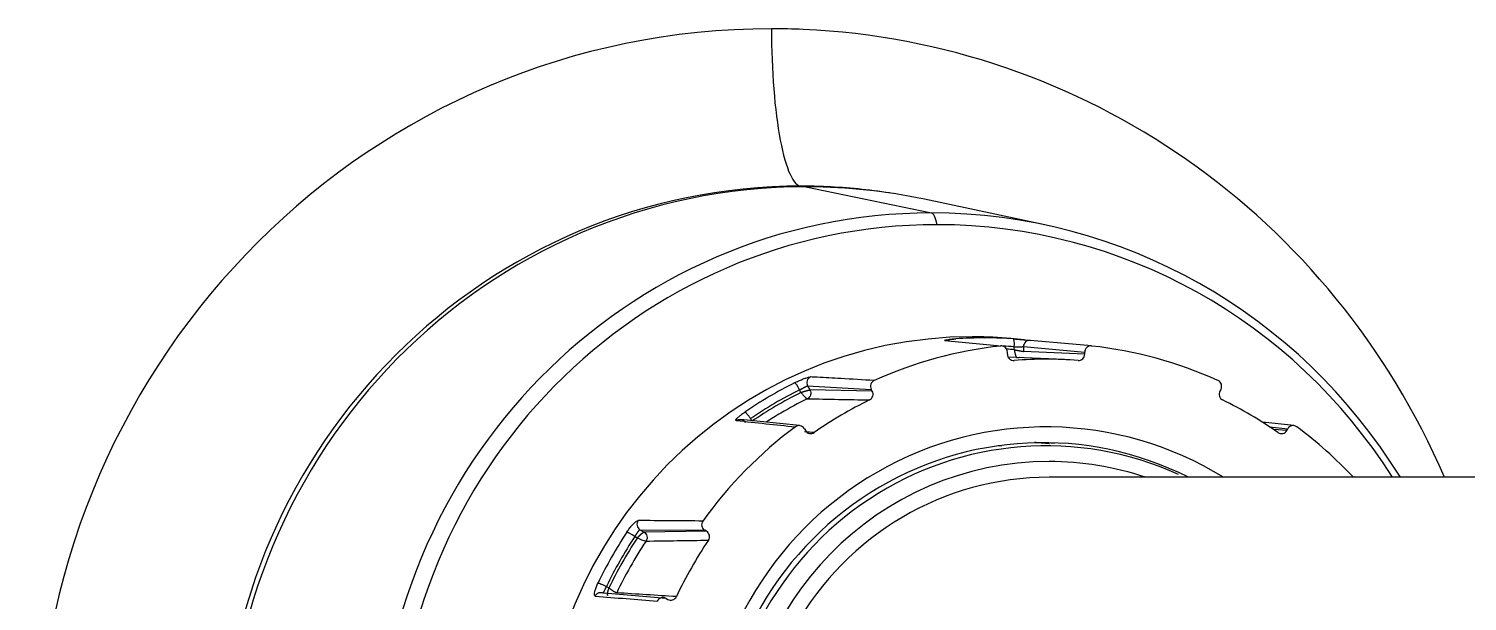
# Model space of a CAD drawing. Header units: millimetres. Extents: x -33000 to 294000, y 0 to 42408.
# Drawn here: x 94422.13 to 94467.81, y 17669.52 to 17687.71 of the extents above; entities that cross this region are included whole.
import ezdxf

# ---------------------------------------------------------------- set-up
doc = ezdxf.new("R2010")
doc.units = ezdxf.units.MM
doc.header["$LTSCALE"] = 50
doc.layers.add('arch', color=8, linetype='Continuous')

msp = doc.modelspace()

# ---------------------------------------------------------------- linework, layer by layer
at = {"layer": 'arch'}
for p, q in [((94446.805, 17682.686), (94446.802, 17682.686)), ((94446.805, 17682.686), (94450.793, 17681.854)), ((94454.39, 17681.475), (94450.57, 17682.289)), ((94451.269, 17677.805), (94451.268, 17677.805)), ((94452.085, 17677.921), (94452.082, 17677.921)), ((94452.085, 17677.921), (94452.479, 17677.885)), ((94453.734, 17677.826), (94453.316, 17677.865)), ((94453.424, 17677.511), (94453.424, 17677.605)), ((94453.717, 17677.608), (94453.717, 17677.457)), ((94453.717, 17677.608), (94455.661, 17677.429)), ((94453.207, 17677.365), (94453.207, 17677.428)), ((94455.018, 17677.193), (94453.228, 17677.275)), ((94455.661, 17677.365), (94453.717, 17677.457)), ((94455.661, 17677.365), (94455.661, 17677.429)), ((94446.651, 17676.152), (94446.605, 17676.233)), ((94446.863, 17676.362), (94446.937, 17676.231)), ((94446.863, 17676.362), (94448.884, 17676.249)), ((94448.915, 17676.194), (94446.937, 17676.231)), ((94448.915, 17676.194), (94448.884, 17676.249)), ((94459.984, 17676.249), (94459.953, 17676.194)), ((94446.609, 17675.098), (94444.727, 17675.297)), ((94445.049, 17675.319), (94445.083, 17675.259)), ((94446.759, 17674.999), (94446.79, 17674.944)), ((94462.3, 17675.098), (94461.309, 17675.204)), ((94461.53, 17675.061), (94462.109, 17674.999)), ((94462.078, 17674.944), (94461.664, 17674.97)), ((94462.078, 17674.944), (94462.109, 17674.999)), ((94453.03, 17674.456), (94452.913, 17674.456)), ((94514.474, 17673.456), (94454.529, 17673.456)), ((94441.539, 17671.791), (94441.668, 17671.715)), ((94441.539, 17671.791), (94443.595, 17671.775)), ((94443.649, 17671.743), (94441.668, 17671.715)), ((94443.649, 17671.743), (94443.595, 17671.775)), ((94441.452, 17671.526), (94441.372, 17671.573)), ((94440.474, 17669.988), (94440.554, 17669.941)), ((94442.368, 17669.61), (94442.421, 17669.578))]:
    msp.add_line(p, q, dxfattribs=at)
for centre, major_axis, ratio, start_param, end_param in [((94445.714, 17663.956), (0, 23.75), 0.981627, 0, 3.098231), ((94446.668, 17687.706), (0, 5), 0.190808, 1.570796, 3.141593), ((94445.714, 17663.956), (0, 23.75), 0.981627, 6.239824, 6.283185), ((94445.714, 17663.956), (0, 23.75), 0.981627, 5.12388, 6.239824), ((94446.668, 17663.956), (0, -18.75), 0.981627, 3.141593, 6.239824), ((94446.805, 17663.956), (0, 18.729), 0.981627, 0, 3.136508), ((94446.668, 17663.956), (0, -18.75), 0.981627, 3.098231, 3.141593), ((94446.805, 17663.956), (0, 18.729), 0.981627, 6.278101, 6.283185), ((94446.805, 17663.956), (0, 18.729), 0.981627, 6.076923, 6.278101), ((94446.668, 17663.956), (0, -18.75), 0.981627, 2.989212, 3.098231), ((94450.793, 17663.956), (0, -17.898), 0.981627, 3.141593, 6.283185), ((94450.793, 17663.956), (0, -17.898), 0.981627, 2.130294, 3.141593), ((94450.78, 17680.206), (0, 1.649), 0.190808, 5.596847, 6.243401), ((94450.98, 17663.956), (0, 17.525), 0.981627, 0, 1.570796), ((94450.98, 17663.956), (0, 17.525), 0.981627, 5.285288, 6.283185), ((94452.085, 17663.956), (0, 13.965), 0.981627, 0, 3.135271), ((94454.434, 17663.956), (0, -13.75), 0.981627, 3.248807, 3.557977), ((94452.479, 17663.956), (0, -13.929), 0.981627, 3.141593, 3.208527), ((94452.085, 17663.956), (0, 13.965), 0.981627, 6.276863, 6.283185), ((94452.085, 17663.956), (0, 13.965), 0.981627, 6.19324, 6.276863), ((94452.479, 17663.956), (0, -13.929), 0.981627, 3.135561, 3.141593), ((94452.479, 17663.956), (0, -13.929), 0.981627, 3.074658, 3.135561), ((94453.011, 17677.429), (-0.001, -0.2), 0.981497, 1.574855, 3.25304), ((94452.526, 17663.956), (0, -13.679), 0.981627, 3.074657, 3.102686), ((94453.376, 17677.605), (0.017, 0.249), 0.190381, 4.725389, 6.278733), ((94455.857, 17677.429), (0.001, -0.2), 0.981497, 3.030152, 4.708211), ((94454.434, 17663.956), (0, -13.75), 0.981627, 2.725208, 3.034378), ((94452.526, 17663.956), (0, 13.585), 0.981627, 6.215788, 6.233919), ((94453.403, 17677.365), (0, -0.2), 0.981621, 4.714785, 6.363487), ((94454.434, 17663.956), (0, -13.25), 0.981627, 3.063446, 3.21974), ((94455.465, 17677.365), (0, -0.2), 0.981621, 6.202878, 7.850334), ((94452.479, 17663.956), (0, -13.929), 0.981627, 3.598256, 3.732126), ((94452.526, 17663.956), (0, -13.679), 0.981627, 3.598256, 3.732126), ((94446.557, 17676.233), (-0.112, 0.224), 0.171256, 4.626885, 6.180228), ((94448.745, 17676.094), (0, -0.2), 0.981694, 0.444249, 2.091706), ((94449.054, 17676.349), (0.001, -0.2), 0.981698, 3.552784, 5.230843), ((94459.814, 17676.349), (-0.001, -0.2), 0.981698, 1.052224, 2.730409), ((94460.123, 17676.094), (0, -0.2), 0.981694, 4.190228, 5.838931), ((94452.526, 17663.956), (0, 13.585), 0.981627, 0.456201, 0.525085), ((94452.573, 17663.956), (0, 13.335), 0.981627, 0.452249, 0.525085), ((94454.434, 17663.956), (0, -13.25), 0.981627, 3.587044, 3.743339), ((94454.434, 17663.956), (0, -13.25), 0.981627, 2.539847, 2.696141), ((94454.434, 17663.956), (0, 11.1), 0.981627, 5.739641, 7.853982), ((94452.526, 17663.956), (0, 13.585), 0.981627, 0.525085, 0.590996), ((94452.573, 17663.956), (0, 13.335), 0.981627, 0.525085, 0.566324), ((94454.434, 17663.956), (0, -13.75), 0.981627, 3.772406, 4.081576), ((94454.339, 17663.956), (0, 10.6), 0.981627, 5.823582, 7.853982), ((94454.434, 17663.956), (0, -10.5), 0.981627, 2.721503, 4.712389), ((94446.589, 17674.899), (0, -0.2), 0.981426, 2.09324, 3.771421), ((94446.96, 17675.044), (0, -0.2), 0.981555, 5.237127, 6.885833), ((94461.908, 17675.044), (0, -0.2), 0.981555, 5.680533, 7.327989), ((94462.279, 17674.899), (0, -0.2), 0.981426, 2.51177, 4.189828), ((94454.434, 17663.956), (0, -13.75), 0.981627, 2.333543, 2.51078), ((94454.529, 17663.956), (0, 10), 0.981627, 0, 1.570796), ((94454.529, 17663.956), (0, 10), 0.981627, 5.96559, 6.283185), ((94454.529, 17663.956), (0, 9.5), 0.981627, 0, 3.141593), ((94452.479, 17663.956), (0, -13.929), 0.981627, 4.121855, 4.255725), ((94441.325, 17671.573), (-0.209, 0.137), 0.106243, 4.55231, 6.105654), ((94443.693, 17671.948), (0, -0.2), 0.981829, 4.080736, 5.758794), ((94443.55, 17671.57), (0, -0.2), 0.9817, 0.97007, 2.617529), ((94452.526, 17663.956), (0, -13.679), 0.981627, 4.121855, 4.255725), ((94452.526, 17663.956), (0, 13.585), 0.981627, 0.9798, 1.048684), ((94452.573, 17663.956), (0, 13.335), 0.981627, 0.975848, 1.048684), ((94454.434, 17663.956), (0, -13.25), 0.981627, 4.110643, 4.266937), ((94452.526, 17663.956), (0, 13.585), 0.981627, 1.048684, 1.114595), ((94452.573, 17663.956), (0, 13.335), 0.981627, 1.048684, 1.118547), ((94442.269, 17669.437), (0.001, -0.2), 0.981554, 2.612511, 4.290688), ((94442.519, 17669.751), (0, -0.2), 0.981561, 5.758524, 7.407227)]:
    msp.add_ellipse(centre, major_axis=major_axis, ratio=ratio, start_param=start_param, end_param=end_param, dxfattribs=at)
for points, degree in [([(94451.214, 17677.807), (94451.203, 17677.809), (94451.199, 17677.812), (94451.243, 17677.822), (94451.324, 17677.833), (94451.441, 17677.845), (94451.522, 17677.851), (94451.565, 17677.854)], 3), ([(94451.214, 17677.807), (94451.806, 17677.747), (94452.398, 17677.687), (94452.99, 17677.627)], 3), ([(94453.394, 17677.854), (94453.438, 17677.851), (94453.527, 17677.844), (94453.667, 17677.833), (94453.785, 17677.822), (94453.881, 17677.812), (94453.921, 17677.809), (94453.933, 17677.807)], 3), ([(94455.878, 17677.627), (94455.23, 17677.687), (94454.582, 17677.747), (94453.933, 17677.807)], 3), ([(94453.495, 17677.263), (94453.507, 17677.261), (94453.519, 17677.26)], 2), ([(94453.541, 17677.26), (94453.566, 17677.262), (94453.589, 17677.269)], 2), ([(94446.45, 17676.458), (94446.49, 17676.478), (94446.571, 17676.516), (94446.699, 17676.571), (94446.81, 17676.612), (94446.9, 17676.639), (94446.94, 17676.645), (94446.953, 17676.644)], 3), ([(94447.165, 17676.632), (94447.094, 17676.636), (94447.023, 17676.64), (94446.953, 17676.644)], 3), ([(94447.916, 17676.591), (94447.666, 17676.605), (94447.415, 17676.618), (94447.165, 17676.632)], 3), ([(94448.975, 17676.531), (94448.622, 17676.551), (94448.269, 17676.571), (94447.916, 17676.591)], 3), ([(94446.853, 17675.951), (94447.512, 17675.938), (94448.171, 17675.926), (94448.83, 17675.913)], 3), ([(94444.598, 17675.259), (94444.586, 17675.26), (94444.578, 17675.273), (94444.608, 17675.317), (94444.67, 17675.378), (94444.763, 17675.454), (94444.83, 17675.502), (94444.866, 17675.526)], 3), ([(94444.598, 17675.259), (94445.223, 17675.193), (94445.848, 17675.126), (94446.473, 17675.06)], 3), ([(94447.071, 17674.879), (94446.97, 17674.886), (94446.868, 17674.892), (94446.766, 17674.899)], 3), ([(94454.545, 17674.523), (94454.458, 17674.53), (94454.371, 17674.536), (94454.283, 17674.541)], 3), ([(94441.122, 17671.712), (94441.147, 17671.75), (94441.198, 17671.822), (94441.285, 17671.929), (94441.363, 17672.01), (94441.431, 17672.067), (94441.465, 17672.082), (94441.478, 17672.081)], 3), ([(94443.534, 17672.066), (94442.849, 17672.071), (94442.164, 17672.076), (94441.478, 17672.081)], 3), ([(94441.732, 17671.43), (94442.392, 17671.439), (94443.052, 17671.448), (94443.712, 17671.457)], 3), ([(94440.119, 17669.682), (94440.106, 17669.683), (94440.091, 17669.701), (94440.091, 17669.768), (94440.113, 17669.862), (94440.154, 17669.982), (94440.188, 17670.059), (94440.207, 17670.098)], 3), ([(94440.119, 17669.682), (94440.776, 17669.627), (94441.433, 17669.573), (94442.09, 17669.518)], 3), ([(94442.368, 17669.61), (94441.71, 17669.664), (94441.053, 17669.719), (94440.396, 17669.774)], 3), ([(94442.697, 17669.665), (94442.064, 17669.705), (94441.432, 17669.744), (94440.799, 17669.784)], 3)]:
    msp.add_open_spline(points, degree=degree, dxfattribs=at)
for points, knots in [([(94451.273, 17677.804), (94451.273, 17677.804), (94451.277, 17677.804), (94451.289, 17677.804), (94451.322, 17677.802), (94451.353, 17677.801), (94451.37, 17677.801)], [0, 0, 0, 0, 0.000006, 0.347536, 0.680422, 1, 1, 1, 1]), ([(94451.574, 17677.852), (94451.545, 17677.85), (94451.49, 17677.846), (94451.416, 17677.838), (94451.355, 17677.83), (94451.324, 17677.825), (94451.31, 17677.823)], [0, 0, 0, 0, 0.253852, 0.505595, 0.75434, 1, 1, 1, 1]), ([(94453.424, 17677.605), (94453.429, 17677.604), (94453.44, 17677.603), (94453.459, 17677.601), (94453.481, 17677.6), (94453.503, 17677.599), (94453.526, 17677.599), (94453.549, 17677.599), (94453.571, 17677.6), (94453.593, 17677.601), (94453.614, 17677.602), (94453.634, 17677.603), (94453.653, 17677.604), (94453.67, 17677.606), (94453.686, 17677.607), (94453.699, 17677.608), (94453.71, 17677.609), (94453.715, 17677.609), (94453.717, 17677.608), (94453.717, 17677.608)], [0, 0, 0, 0, 0.038239, 0.094561, 0.15277, 0.21271, 0.273987, 0.336086, 0.398752, 0.461972, 0.525741, 0.590011, 0.654799, 0.720764, 0.788701, 0.858075, 0.927544, 0.996102, 1, 1, 1, 1]), ([(94453.933, 17677.807), (94453.906, 17677.81), (94453.878, 17677.807), (94453.826, 17677.79), (94453.802, 17677.776), (94453.762, 17677.738), (94453.745, 17677.715), (94453.723, 17677.664), (94453.717, 17677.636), (94453.717, 17677.608)], [0, 0, 0, 0, 0.25, 0.25, 0.5, 0.5, 0.75, 0.75, 1, 1, 1, 1]), ([(94453.424, 17677.511), (94453.426, 17677.51), (94453.431, 17677.509), (94453.439, 17677.507), (94453.446, 17677.506), (94453.453, 17677.504), (94453.46, 17677.503), (94453.467, 17677.501), (94453.475, 17677.5), (94453.482, 17677.498), (94453.489, 17677.497), (94453.496, 17677.496), (94453.502, 17677.494), (94453.509, 17677.493), (94453.516, 17677.491), (94453.523, 17677.49), (94453.529, 17677.489), (94453.536, 17677.488), (94453.542, 17677.486), (94453.549, 17677.485), (94453.555, 17677.484), (94453.561, 17677.483), (94453.567, 17677.482), (94453.573, 17677.481), (94453.579, 17677.48), (94453.584, 17677.479), (94453.59, 17677.478), (94453.596, 17677.477), (94453.601, 17677.476), (94453.606, 17677.475), (94453.611, 17677.474), (94453.616, 17677.473), (94453.621, 17677.472), (94453.626, 17677.471), (94453.631, 17677.47), (94453.635, 17677.469), (94453.639, 17677.469), (94453.644, 17677.468), (94453.648, 17677.467), (94453.652, 17677.467), (94453.656, 17677.466), (94453.659, 17677.465), (94453.663, 17677.465), (94453.667, 17677.464), (94453.67, 17677.463), (94453.673, 17677.463), (94453.676, 17677.462), (94453.679, 17677.462), (94453.682, 17677.461), (94453.685, 17677.461), (94453.688, 17677.46), (94453.69, 17677.46), (94453.693, 17677.46), (94453.695, 17677.459), (94453.697, 17677.459), (94453.699, 17677.459), (94453.701, 17677.458), (94453.703, 17677.458), (94453.705, 17677.458), (94453.707, 17677.458), (94453.708, 17677.458), (94453.71, 17677.457), (94453.711, 17677.457), (94453.712, 17677.457), (94453.714, 17677.457), (94453.715, 17677.457), (94453.716, 17677.457), (94453.716, 17677.457), (94453.717, 17677.457)], [0, 0, 0, 0, 0.019175, 0.038224, 0.057147, 0.075944, 0.094615, 0.113161, 0.131581, 0.149875, 0.168044, 0.186087, 0.204005, 0.221798, 0.239465, 0.257008, 0.274425, 0.291718, 0.308886, 0.325929, 0.342848, 0.359642, 0.376311, 0.392857, 0.409278, 0.425575, 0.441748, 0.457798, 0.473723, 0.489525, 0.505204, 0.520759, 0.536191, 0.5515, 0.566686, 0.581749, 0.59669, 0.611508, 0.626204, 0.640777, 0.655229, 0.669558, 0.683766, 0.697852, 0.711817, 0.725661, 0.739384, 0.752986, 0.766467, 0.779828, 0.793069, 0.806189, 0.81919, 0.832072, 0.844834, 0.857477, 0.870001, 0.882406, 0.894694, 0.906863, 0.918914, 0.930848, 0.942664, 0.954364, 0.965947, 0.977414, 0.988765, 1, 1, 1, 1]), ([(94453.424, 17677.511), (94453.426, 17677.494), (94453.429, 17677.478), (94453.435, 17677.446), (94453.438, 17677.431), (94453.447, 17677.385), (94453.455, 17677.357), (94453.47, 17677.31), (94453.478, 17677.291), (94453.493, 17677.265), (94453.5, 17677.258), (94453.506, 17677.257)], [0, 0, 0, 0, 0.125, 0.125, 0.25, 0.25, 0.5, 0.5, 0.75, 0.75, 1, 1, 1, 1]), ([(94446.953, 17676.644), (94446.928, 17676.633), (94446.905, 17676.616), (94446.869, 17676.575), (94446.855, 17676.55), (94446.838, 17676.497), (94446.835, 17676.469), (94446.841, 17676.413), (94446.849, 17676.386), (94446.863, 17676.362)], [0, 0, 0, 0, 0.25, 0.25, 0.5, 0.5, 0.75, 0.75, 1, 1, 1, 1]), ([(94446.605, 17676.233), (94446.609, 17676.235), (94446.62, 17676.24), (94446.637, 17676.248), (94446.657, 17676.258), (94446.676, 17676.268), (94446.696, 17676.279), (94446.716, 17676.289), (94446.736, 17676.3), (94446.755, 17676.311), (94446.773, 17676.321), (94446.79, 17676.33), (94446.806, 17676.339), (94446.821, 17676.346), (94446.835, 17676.353), (94446.846, 17676.358), (94446.856, 17676.362), (94446.861, 17676.362), (94446.863, 17676.362), (94446.863, 17676.362)], [0, 0, 0, 0, 0.038239, 0.094561, 0.15277, 0.21271, 0.273987, 0.336086, 0.398752, 0.461972, 0.525741, 0.590011, 0.654799, 0.720764, 0.788701, 0.858075, 0.927544, 0.996102, 1, 1, 1, 1]), ([(94446.651, 17676.152), (94446.653, 17676.153), (94446.658, 17676.154), (94446.665, 17676.157), (94446.672, 17676.159), (94446.679, 17676.161), (94446.686, 17676.164), (94446.693, 17676.166), (94446.7, 17676.168), (94446.707, 17676.17), (94446.714, 17676.172), (94446.721, 17676.175), (94446.727, 17676.177), (94446.734, 17676.179), (94446.741, 17676.181), (94446.747, 17676.183), (94446.754, 17676.185), (94446.76, 17676.187), (94446.766, 17676.189), (94446.772, 17676.191), (94446.778, 17676.192), (94446.784, 17676.194), (94446.79, 17676.196), (94446.796, 17676.198), (94446.802, 17676.199), (94446.807, 17676.201), (94446.813, 17676.203), (94446.818, 17676.204), (94446.823, 17676.206), (94446.828, 17676.207), (94446.833, 17676.208), (94446.838, 17676.21), (94446.843, 17676.211), (94446.847, 17676.212), (94446.852, 17676.214), (94446.856, 17676.215), (94446.861, 17676.216), (94446.865, 17676.217), (94446.869, 17676.218), (94446.873, 17676.219), (94446.877, 17676.22), (94446.88, 17676.221), (94446.884, 17676.222), (94446.887, 17676.222), (94446.891, 17676.223), (94446.894, 17676.224), (94446.897, 17676.224), (94446.9, 17676.225), (94446.903, 17676.226), (94446.906, 17676.226), (94446.908, 17676.227), (94446.911, 17676.227), (94446.913, 17676.228), (94446.916, 17676.228), (94446.918, 17676.228), (94446.92, 17676.229), (94446.922, 17676.229), (94446.924, 17676.229), (94446.926, 17676.23), (94446.927, 17676.23), (94446.929, 17676.23), (94446.93, 17676.23), (94446.932, 17676.23), (94446.933, 17676.23), (94446.934, 17676.231), (94446.935, 17676.231), (94446.936, 17676.231), (94446.937, 17676.231), (94446.937, 17676.231)], [0, 0, 0, 0, 0.019175, 0.038224, 0.057147, 0.075944, 0.094615, 0.113161, 0.131581, 0.149875, 0.168044, 0.186087, 0.204005, 0.221798, 0.239465, 0.257008, 0.274425, 0.291718, 0.308886, 0.325929, 0.342848, 0.359642, 0.376311, 0.392857, 0.409278, 0.425575, 0.441748, 0.457798, 0.473723, 0.489525, 0.505204, 0.520759, 0.536191, 0.5515, 0.566686, 0.581749, 0.59669, 0.611508, 0.626204, 0.640777, 0.655229, 0.669558, 0.683766, 0.697852, 0.711817, 0.725661, 0.739384, 0.752986, 0.766467, 0.779828, 0.793069, 0.806189, 0.81919, 0.832072, 0.844834, 0.857477, 0.870001, 0.882406, 0.894694, 0.906863, 0.918914, 0.930848, 0.942664, 0.954364, 0.965947, 0.977414, 0.988765, 1, 1, 1, 1]), ([(94446.937, 17676.231), (94446.951, 17676.207), (94446.959, 17676.18), (94446.965, 17676.126), (94446.963, 17676.098), (94446.947, 17676.046), (94446.934, 17676.021), (94446.899, 17675.98), (94446.877, 17675.963), (94446.853, 17675.951)], [0, 0, 0, 0, 0.25, 0.25, 0.5, 0.5, 0.75, 0.75, 1, 1, 1, 1]), ([(94446.651, 17676.152), (94446.661, 17676.139), (94446.671, 17676.126), (94446.692, 17676.101), (94446.702, 17676.089), (94446.734, 17676.053), (94446.754, 17676.03), (94446.791, 17675.993), (94446.808, 17675.978), (94446.836, 17675.957), (94446.846, 17675.951), (94446.853, 17675.951)], [0, 0, 0, 0, 0.125, 0.125, 0.25, 0.25, 0.5, 0.5, 0.75, 0.75, 1, 1, 1, 1]), ([(94444.598, 17675.259), (94444.608, 17675.266), (94444.619, 17675.273), (94444.642, 17675.284), (94444.655, 17675.289), (94444.682, 17675.295), (94444.696, 17675.297), (94444.725, 17675.297), (94444.74, 17675.296), (94444.768, 17675.289), (94444.782, 17675.285), (94444.808, 17675.272), (94444.82, 17675.265), (94444.842, 17675.248), (94444.852, 17675.238), (94444.869, 17675.218), (94444.876, 17675.208), (94444.882, 17675.197)], [0, 0, 0, 0, 0.125, 0.125, 0.25, 0.25, 0.375, 0.375, 0.5, 0.5, 0.625, 0.625, 0.75, 0.75, 0.875, 0.875, 1, 1, 1, 1]), ([(94444.866, 17675.526), (94444.872, 17675.526), (94444.882, 17675.52), (94444.908, 17675.499), (94444.923, 17675.483), (94444.957, 17675.445), (94444.975, 17675.422), (94445.013, 17675.372), (94445.032, 17675.345), (94445.049, 17675.319)], [0, 0, 0, 0, 0.25, 0.25, 0.5, 0.5, 0.75, 0.75, 1, 1, 1, 1]), ([(94454.716, 17674.536), (94454.631, 17674.541), (94454.546, 17674.545), (94454.346, 17674.553), (94454.23, 17674.556), (94454.099, 17674.556), (94454.084, 17674.556), (94454.068, 17674.556)], [0, 0, 0, 0, 0.394977, 0.394977, 0.92945, 0.92945, 1, 1, 1, 1]), ([(94441.478, 17672.081), (94441.462, 17672.059), (94441.451, 17672.033), (94441.44, 17671.978), (94441.44, 17671.95), (94441.451, 17671.895), (94441.463, 17671.869), (94441.495, 17671.824), (94441.515, 17671.805), (94441.539, 17671.791)], [0, 0, 0, 0, 0.25, 0.25, 0.5, 0.5, 0.75, 0.75, 1, 1, 1, 1]), ([(94441.372, 17671.573), (94441.375, 17671.577), (94441.382, 17671.586), (94441.393, 17671.602), (94441.405, 17671.619), (94441.418, 17671.638), (94441.43, 17671.656), (94441.442, 17671.675), (94441.454, 17671.693), (94441.466, 17671.71), (94441.477, 17671.726), (94441.488, 17671.742), (94441.498, 17671.755), (94441.508, 17671.767), (94441.517, 17671.778), (94441.525, 17671.785), (94441.532, 17671.79), (94441.537, 17671.791), (94441.539, 17671.791), (94441.539, 17671.791)], [0, 0, 0, 0, 0.03824, 0.094561, 0.15277, 0.21271, 0.273987, 0.336086, 0.398752, 0.461972, 0.525741, 0.590011, 0.654799, 0.720764, 0.788702, 0.858076, 0.927545, 0.996103, 1, 1, 1, 1]), ([(94441.452, 17671.526), (94441.454, 17671.528), (94441.457, 17671.531), (94441.462, 17671.537), (94441.467, 17671.542), (94441.472, 17671.548), (94441.477, 17671.553), (94441.482, 17671.559), (94441.487, 17671.564), (94441.492, 17671.569), (94441.497, 17671.575), (94441.502, 17671.58), (94441.507, 17671.585), (94441.511, 17671.59), (94441.516, 17671.595), (94441.521, 17671.599), (94441.526, 17671.604), (94441.53, 17671.609), (94441.535, 17671.613), (94441.539, 17671.618), (94441.544, 17671.622), (94441.548, 17671.626), (94441.552, 17671.631), (94441.556, 17671.635), (94441.561, 17671.639), (94441.565, 17671.643), (94441.569, 17671.646), (94441.573, 17671.65), (94441.577, 17671.653), (94441.58, 17671.657), (94441.584, 17671.66), (94441.588, 17671.663), (94441.591, 17671.667), (94441.595, 17671.67), (94441.598, 17671.673), (94441.602, 17671.675), (94441.605, 17671.678), (94441.608, 17671.681), (94441.611, 17671.683), (94441.615, 17671.686), (94441.617, 17671.688), (94441.62, 17671.69), (94441.623, 17671.692), (94441.626, 17671.694), (94441.629, 17671.696), (94441.631, 17671.698), (94441.634, 17671.699), (94441.636, 17671.701), (94441.638, 17671.702), (94441.641, 17671.704), (94441.643, 17671.705), (94441.645, 17671.706), (94441.647, 17671.708), (94441.649, 17671.709), (94441.651, 17671.71), (94441.652, 17671.71), (94441.654, 17671.711), (94441.656, 17671.712), (94441.657, 17671.713), (94441.659, 17671.713), (94441.66, 17671.714), (94441.661, 17671.714), (94441.663, 17671.715), (94441.664, 17671.715), (94441.665, 17671.715), (94441.666, 17671.715), (94441.667, 17671.715), (94441.668, 17671.715), (94441.668, 17671.715)], [0, 0, 0, 0, 0.019175, 0.038224, 0.057147, 0.075944, 0.094615, 0.113161, 0.131581, 0.149875, 0.168044, 0.186087, 0.204005, 0.221798, 0.239465, 0.257008, 0.274425, 0.291718, 0.308886, 0.325929, 0.342848, 0.359642, 0.376311, 0.392857, 0.409278, 0.425575, 0.441748, 0.457798, 0.473723, 0.489525, 0.505204, 0.520759, 0.536191, 0.5515, 0.566686, 0.581749, 0.59669, 0.611508, 0.626204, 0.640777, 0.655229, 0.669558, 0.683766, 0.697852, 0.711817, 0.725661, 0.739384, 0.752986, 0.766467, 0.779828, 0.793069, 0.806189, 0.81919, 0.832072, 0.844834, 0.857477, 0.870001, 0.882406, 0.894694, 0.906863, 0.918914, 0.930848, 0.942664, 0.954364, 0.965947, 0.977414, 0.988765, 1, 1, 1, 1]), ([(94441.668, 17671.715), (94441.691, 17671.702), (94441.711, 17671.683), (94441.743, 17671.639), (94441.755, 17671.614), (94441.767, 17671.56), (94441.767, 17671.533), (94441.758, 17671.479), (94441.747, 17671.453), (94441.732, 17671.43)], [0, 0, 0, 0, 0.25, 0.25, 0.5, 0.5, 0.75, 0.75, 1, 1, 1, 1]), ([(94441.452, 17671.526), (94441.467, 17671.52), (94441.482, 17671.514), (94441.513, 17671.502), (94441.528, 17671.496), (94441.573, 17671.479), (94441.602, 17671.468), (94441.654, 17671.45), (94441.677, 17671.443), (94441.713, 17671.433), (94441.726, 17671.43), (94441.732, 17671.43)], [0, 0, 0, 0, 0.125, 0.125, 0.25, 0.25, 0.5, 0.5, 0.75, 0.75, 1, 1, 1, 1]), ([(94440.119, 17669.682), (94440.124, 17669.694), (94440.13, 17669.705), (94440.145, 17669.727), (94440.154, 17669.737), (94440.174, 17669.756), (94440.186, 17669.765), (94440.21, 17669.78), (94440.224, 17669.786), (94440.251, 17669.795), (94440.266, 17669.798), (94440.294, 17669.801), (94440.308, 17669.801), (94440.336, 17669.797), (94440.349, 17669.794), (94440.374, 17669.785), (94440.385, 17669.78), (94440.396, 17669.774)], [0, 0, 0, 0, 0.125, 0.125, 0.25, 0.25, 0.375, 0.375, 0.5, 0.5, 0.625, 0.625, 0.75, 0.75, 0.875, 0.875, 1, 1, 1, 1]), ([(94440.207, 17670.098), (94440.214, 17670.098), (94440.226, 17670.095), (94440.26, 17670.084), (94440.282, 17670.076), (94440.331, 17670.055), (94440.359, 17670.043), (94440.416, 17670.017), (94440.446, 17670.002), (94440.474, 17669.988)], [0, 0, 0, 0, 0.25, 0.25, 0.5, 0.5, 0.75, 0.75, 1, 1, 1, 1]), ([(94440.396, 17669.774), (94440.395, 17669.774), (94440.393, 17669.774), (94440.39, 17669.775), (94440.388, 17669.779), (94440.388, 17669.786), (94440.39, 17669.795), (94440.393, 17669.805), (94440.398, 17669.818), (94440.403, 17669.831), (94440.41, 17669.847), (94440.417, 17669.863), (94440.425, 17669.881), (94440.434, 17669.899), (94440.443, 17669.918), (94440.452, 17669.937), (94440.46, 17669.956), (94440.468, 17669.973), (94440.473, 17669.984), (94440.474, 17669.988)], [0, 0, 0, 0, 0.003903, 0.072465, 0.141943, 0.211323, 0.279229, 0.345146, 0.410008, 0.47428, 0.537984, 0.601171, 0.663845, 0.725971, 0.787253, 0.847192, 0.905407, 0.961737, 1, 1, 1, 1]), ([(94440.524, 17669.698), (94440.524, 17669.698), (94440.523, 17669.698), (94440.522, 17669.698), (94440.521, 17669.699), (94440.519, 17669.7), (94440.518, 17669.701), (94440.517, 17669.702), (94440.516, 17669.704), (94440.515, 17669.706), (94440.514, 17669.708), (94440.513, 17669.71), (94440.513, 17669.713), (94440.512, 17669.716), (94440.511, 17669.72), (94440.511, 17669.724), (94440.511, 17669.728), (94440.511, 17669.732), (94440.51, 17669.737), (94440.511, 17669.742), (94440.511, 17669.747), (94440.511, 17669.753), (94440.512, 17669.76), (94440.512, 17669.766), (94440.513, 17669.773), (94440.514, 17669.78), (94440.515, 17669.788), (94440.517, 17669.796), (94440.518, 17669.804), (94440.52, 17669.813), (94440.522, 17669.822), (94440.524, 17669.832), (94440.526, 17669.841), (94440.529, 17669.851), (94440.531, 17669.862), (94440.534, 17669.872), (94440.537, 17669.883), (94440.54, 17669.894), (94440.544, 17669.906), (94440.547, 17669.917), (94440.551, 17669.929), (94440.553, 17669.937), (94440.554, 17669.941)], [0, 0, 0, 0, 0.018315, 0.036959, 0.055935, 0.075243, 0.094885, 0.114862, 0.135176, 0.155828, 0.176818, 0.198149, 0.21982, 0.241833, 0.26419, 0.28689, 0.309935, 0.333326, 0.357062, 0.381146, 0.405578, 0.430358, 0.455488, 0.480967, 0.506797, 0.532977, 0.559509, 0.586394, 0.61363, 0.64122, 0.669164, 0.697461, 0.726114, 0.755121, 0.784483, 0.814201, 0.844275, 0.874706, 0.905493, 0.936638, 0.96814, 1, 1, 1, 1]), ([(94440.799, 17669.784), (94440.797, 17669.784), (94440.792, 17669.785), (94440.781, 17669.789), (94440.768, 17669.795), (94440.752, 17669.803), (94440.734, 17669.813), (94440.714, 17669.825), (94440.693, 17669.839), (94440.67, 17669.855), (94440.645, 17669.872), (94440.617, 17669.892), (94440.586, 17669.916), (94440.565, 17669.932), (94440.554, 17669.941)], [0, 0, 0, 0, 0.081917, 0.160746, 0.237006, 0.313291, 0.390773, 0.468844, 0.546821, 0.624483, 0.705096, 0.79338, 0.89167, 1, 1, 1, 1])]:
    msp.add_open_spline(points, degree=3, knots=knots, dxfattribs=at)

doc.saveas('drawing.dxf')
